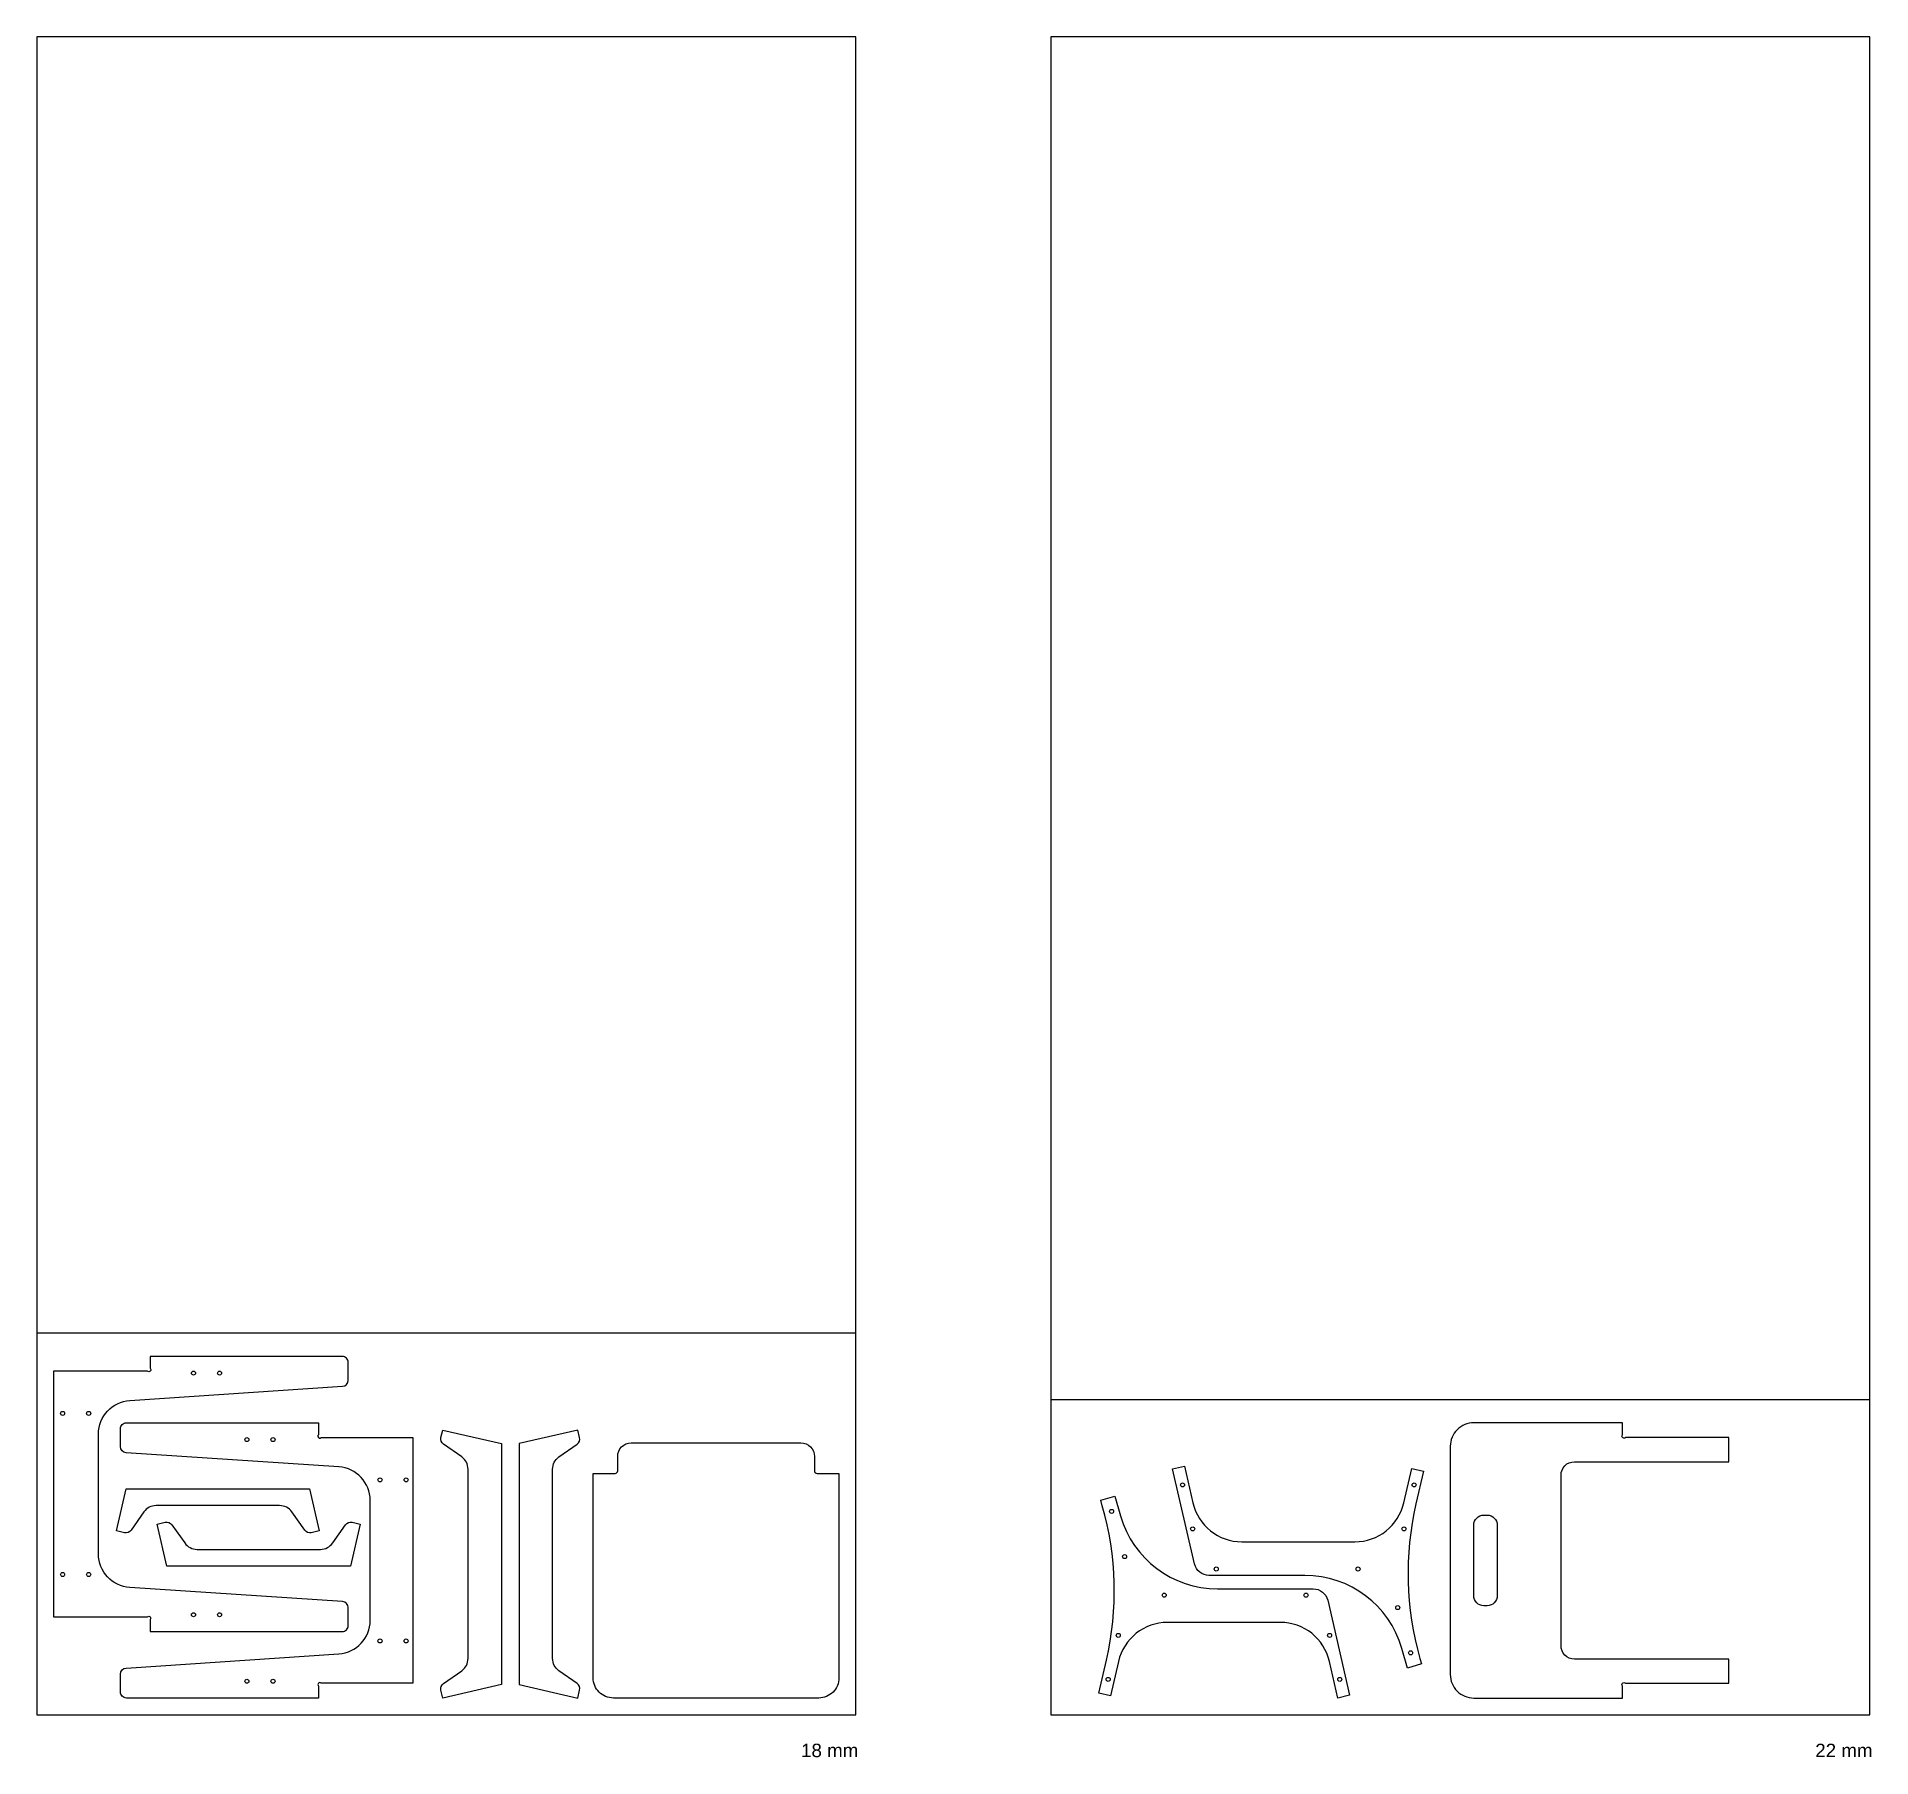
# Model space of a CAD drawing. Header units: millimetres. Extents: x 6 to 2739, y -957 to 1606.
import ezdxf

# ---------------------------------------------------------------- set-up
doc = ezdxf.new("R2010")
doc.units = ezdxf.units.MM
doc.header["$MEASUREMENT"] = 0
for name, color, linetype in [('Corte EXT', 5, 'Continuous'), ('Corte INT', 4, 'Continuous'), ('Tableros', 6, 'Continuous'), ('Taladros', 3, 'Continuous')]:
    doc.layers.add(name, color=color, linetype=linetype)

msp = doc.modelspace()

# ---------------------------------------------------------------- linework, layer by layer
at = {"linetype": 'Continuous'}
for p, q in [((1225.9, -325.5), (5.9, -325.5)), ((2736.7, -424.7), (1516.7, -424.7))]:
    msp.add_line(p, q, dxfattribs=at)
at = {"layer": 'Corte EXT'}
for points in [[(175, -377.8, -1), (170.8, -382.1), (30.9, -382.1), (30.9, -748.1), (170.8, -748.1, -1), (175, -752.3), (175, -770.1), (461, -770.1, 0.414214), (470, -761.1), (470, -734.5, 0.394837), (461.6, -725.5), (144.6, -704.4, -0.394837), (97.9, -654.5), (97.9, -475.7, -0.394837), (144.6, -425.8), (461.6, -404.7, 0.394837), (470, -395.7), (470, -369.1, 0.414214), (461, -360.1), (175, -360.1)], [(429.8, -847.1, 1), (425.6, -851.3), (425.6, -869.1), (139.6, -869.1, -0.414214), (130.6, -860.1), (130.6, -833.5, -0.394837), (139, -824.5), (456.1, -803.3, 0.394837), (502.7, -753.5), (502.7, -574.7, 0.394837), (456.1, -524.8), (139, -503.6, -0.394837), (130.6, -494.6), (130.6, -468.1, -0.414214), (139.6, -459.1), (425.6, -459.1), (425.6, -476.8, 1), (429.8, -481.1), (566, -481.1), (566, -847.1)], [(2372.5, -481.1, -1), (2368.3, -476.8), (2368.3, -459.1), (2146.6, -459.1, 0.414214), (2111.6, -494.1), (2111.6, -834.1, 0.414214), (2146.6, -869.1), (2368.3, -869.1), (2368.3, -851.3, -1), (2372.5, -847.1), (2526.6, -847.1), (2526.6, -811.1), (2296.6, -811.1, -0.414214), (2276.6, -791.1), (2276.6, -537.1, -0.414214), (2296.6, -517.1), (2526.6, -517.1), (2526.6, -481.1)], [(698.4, -848.8), (610.8, -869.1), (608.1, -857.3, -0.304389), (611.8, -847.5), (639, -828.4, 0.243398), (648.4, -810.2), (648.4, -528.2, 0.243398), (639, -510), (611.8, -490.8, -0.304389), (608.1, -481), (610.7, -469.9), (698.4, -490.1)], [(724.4, -848.8), (811.9, -869.1), (814.7, -857.3, 0.304389), (810.9, -847.5), (783.8, -828.4, -0.243398), (774.4, -810.2), (774.4, -528.2, -0.243398), (783.8, -510), (810.9, -490.8, 0.304389), (814.7, -481), (812.1, -469.9), (724.4, -490.1)], [(1200.9, -839.1, -0.414214), (1170.9, -869.1), (864.9, -869.1, -0.414214), (834.9, -839.1), (834.9, -534.4), (867.4, -534.4, 0.414214), (871.4, -530.4), (871.4, -509.1, -0.414214), (891.4, -489.1), (1144.4, -489.1, -0.414214), (1164.4, -509.1), (1164.4, -530.4, 0.414214), (1168.4, -534.4), (1200.9, -534.4)], [(414.9, -622.8, -0.304389), (405.2, -619.1), (386, -591.9, 0.243398), (367.8, -582.5), (183.8, -582.5, 0.243398), (165.6, -591.9), (146.4, -619.1, -0.304389), (136.6, -622.8), (124.7, -620), (139.1, -557.5), (412.4, -557.5), (426.9, -620)], [(244.7, -647.6), (428.6, -647.6, 0.243398), (446.8, -638.1), (466, -611, -0.304389), (475.8, -607.3), (487.7, -610.1), (473.3, -672.6), (200, -672.6), (185.6, -610.1), (197.5, -607.3, -0.304389), (207.3, -611), (226.5, -638.1, 0.243398)]]:
    msp.add_lwpolyline(points, format="xyb", close=True, dxfattribs=at)
for points in [[(2068.8, -818.4), (2047.7, -824.5), (2039.3, -795.1, 0.334595), (1895.1, -686.4), (1752.2, -686.4, -0.349216), (1730.7, -669.4), (1698, -527.9), (1715.6, -523.8), (1728.2, -578.3, 0.349216), (1801.2, -636.4), (1969.3, -636.4, 0.349216), (2042.4, -578.3), (2054.2, -527), (2071.7, -531.1), (2060.5, -580, 0.127216), (2066.5, -810.3), (2068.8, -818.4)], [(1590.9, -574.4), (1612.1, -568.4), (1620.5, -597.8, 0.334595), (1764.7, -706.4), (1907.6, -706.4, -0.349216), (1929, -723.5), (1961.7, -865), (1944.2, -869.1), (1931.6, -814.6, 0.349216), (1858.5, -756.4), (1690.5, -756.4, 0.349216), (1617.4, -814.6), (1605.5, -865.9), (1588, -861.8), (1599.3, -812.9, 0.127216), (1593.3, -582.6), (1590.9, -574.4)]]:
    msp.add_lwpolyline(points, format="xyb", dxfattribs=at)
at = {"layer": 'Corte INT'}
msp.add_lwpolyline([(2161.6, -731.6, -0.414214), (2146.6, -716.6), (2146.6, -611.6, -0.414214), (2161.6, -596.6), (2166.6, -596.6, -0.414214), (2181.6, -611.6), (2181.6, -716.6, -0.414214), (2166.6, -731.6)], format="xyb", close=True, dxfattribs=at)
at = {"layer": 'Tableros', "linetype": 'Continuous'}
for points in [[(5.9, -894.1), (1225.9, -894.1), (1225.9, 1605.9), (5.9, 1605.9)], [(1516.7, -894.1), (2736.7, -894.1), (2736.7, 1605.9), (1516.7, 1605.9)]]:
    msp.add_lwpolyline(points, close=True, dxfattribs=at)
at = {"layer": 'Taladros'}
for centre in [(239.5, -385.1), (278.3, -385.1), (44.5, -445.1), (83.3, -445.1), (517.3, -544.1), (556.2, -544.1), (1712.8, -551.6), (2057.8, -551.6), (1607.1, -591.1), (1727.9, -617.1), (2042.6, -617.1), (1626.5, -658.4), (44.5, -685.1), (83.3, -685.1), (1763.1, -676.9), (1974.3, -676.9), (1685.5, -715.9), (1896.7, -715.9), (2033.3, -734.4), (239.5, -745.1), (278.3, -745.1), (517.3, -784.1), (556.2, -784.1), (1617.1, -775.8), (1931.9, -775.8), (2052.6, -801.8), (1602, -841.3), (1947, -841.3)]:
    msp.add_circle(centre, 3, dxfattribs=at)
for centre in [(319, -484.1), (357.9, -484.1), (319, -844.1), (357.9, -844.1)]:
    msp.add_ellipse(centre, major_axis=(3, 0), ratio=1, dxfattribs=at)

# ---------------------------------------------------------------- texts
at = {"layer": 'Tableros', "linetype": 'Continuous', "char_height": 20, "attachment_point": 1}
for s, insert in [('{\\fArial|b0|i0|c0|p34;18 mm}', (1144.5, -937.2)), ('{\\fArial|b0|i0|c0|p34;22 mm}', (2655.3, -937.2))]:
    msp.add_mtext_dynamic_manual_height_columns(s, width=115.969, gutter_width=1, heights=[0], dxfattribs=dict(at, insert=insert))

doc.saveas('drawing.dxf')
